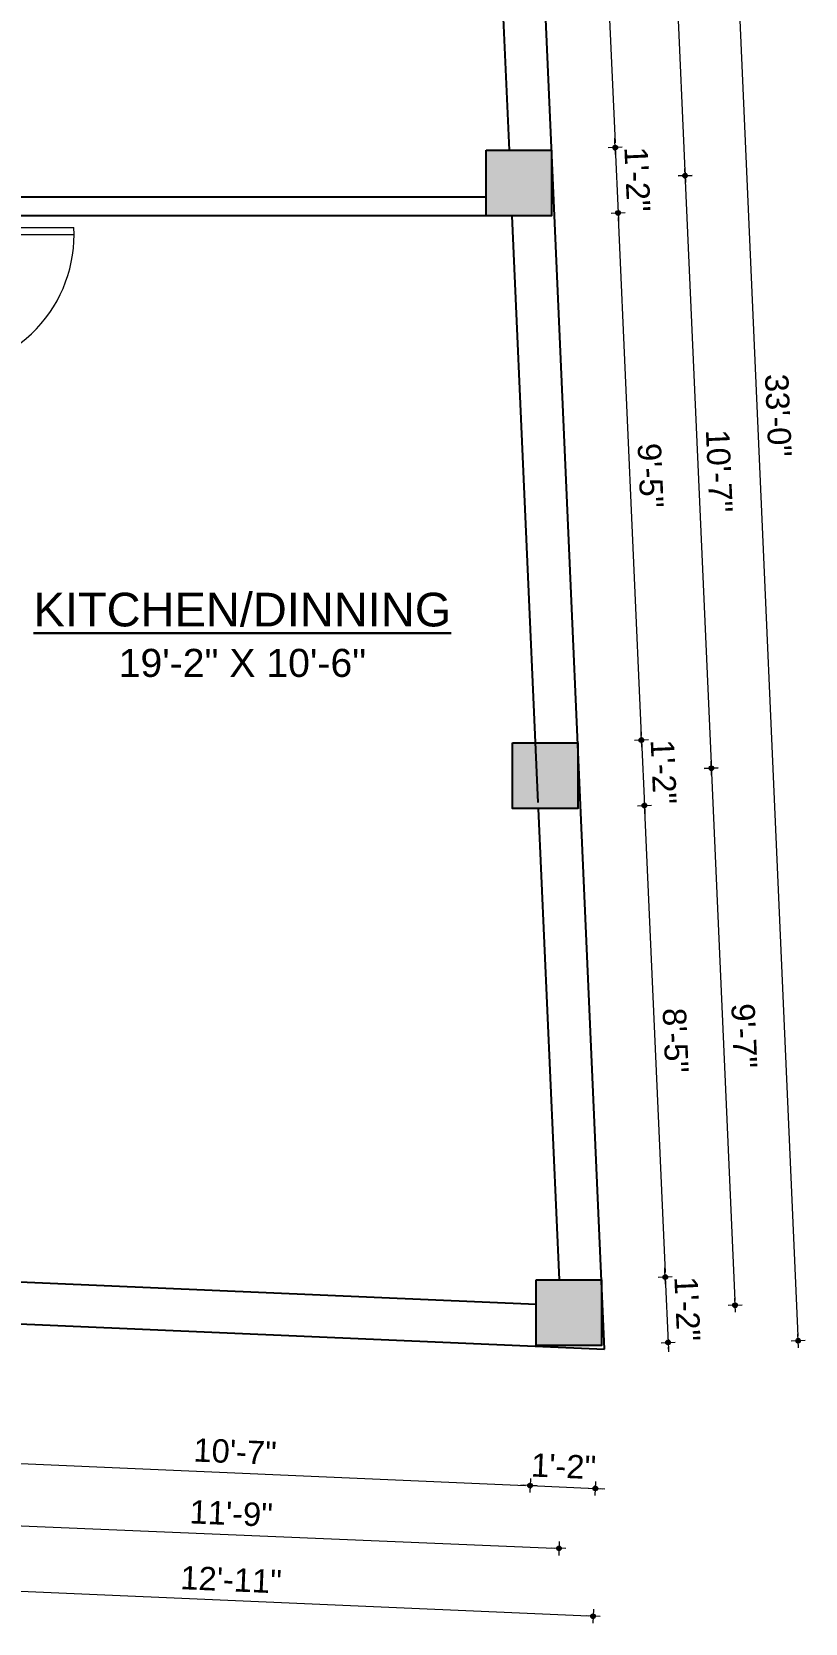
# Model space of a CAD drawing. Header units: inches. Extents: x -4763 to -1586, y -14268 to -12020.
# Drawn here: x -4357.1 to -4191.6, y -12716.5 to -12376.1 of the extents above; entities that cross this region are included whole.
import ezdxf

# ---------------------------------------------------------------- set-up
doc = ezdxf.new("R2010")
doc.units = ezdxf.units.IN
doc.header["$LTSCALE"] = 0.5
doc.header["$MEASUREMENT"] = 0
doc.header["$PDMODE"] = 66
for name, color, linetype, lineweight in [('door', 202, 'Continuous', 5), ('Ele', 7, 'Continuous', 30), ('hatch', 9, 'Continuous', 0), ('Toilet', 7, 'Continuous', 25), ('wall', 20, 'Continuous', 40)]:
    doc.layers.add(name, color=color, linetype=linetype, lineweight=lineweight)
doc.styles.get("Standard").update_dxf_attribs({"font": 'arial.ttf'})
doc.dimstyles.new('S8', dxfattribs={"dimtxt": 5, "dimasz": 1, "dimexe": 6, "dimexo": 18, "dimgap": 1.9375, "dimtad": 1, "dimdec": 0, "dimzin": 3, "dimdsep": 46, "dimlunit": 4, "dimtxsty": 'Standard', "dimblk": 'dot 2', "dimcen": 12, "dimse1": 1, "dimse2": 1, "dimclrd": 1, "dimclre": 1, "dimclrt": 256, "dimadec": 0, "dimazin": 0, "dimtfac": 0.75, "dimtdec": 0, "dimtix": 1, "dimtmove": 1, "dimatfit": 3, "dimldrblk": 'DOT', "dimfxl": 1, "dimtolj": 1, "dimtzin": 0, "dimlwd": 9, "dimlwe": 9, "dimarcsym": 0})

# ---------------------------------------------------------------- blocks, each defined once
blk = doc.blocks.new('A$C27B36B59')
at = {"layer": 'door'}
for p, q in [((0, 4), (0, 0)), ((2.5, 4), (0, 4)), ((2.5, 2.5), (2.5, 4)), ((0, 0), (3, 0)), ((3, 2.5), (2.5, 2.5)), ((3, 0), (3, 2.5))]:
    blk.add_line(p, q, dxfattribs=at)
for centre, radius, start, end in [((-1.4, -0.54), 4.75, 22.1411, 72.838), ((1.34, 2.09), 1.64, 45.138, 144.8948), ((2.21, 0.3), 2.49, 83.3149, 152.658), ((0.13, 0.37), 2.05, 349.4875, 93.6805), ((1.96, -0.47), 2.01, 58.7447, 166.495), ((-0.06, 0.32), 1.13, 343.542, 86.947), ((2.08, -0.4), 1.17, 38.2816, 160.1519)]:
    blk.add_arc(centre, radius, start, end, dxfattribs=at)
blk = doc.blocks.new('D2')
at = {"layer": 'door'}
for p, q in [((74473.95, 24047.59), (74473.95, 24018.09)), ((74473.95, 24047.59), (74475.45, 24047.59)), ((74475.45, 24047.59), (74475.45, 24018.13))]:
    blk.add_line(p, q, dxfattribs=at)
blk.add_arc((74473.95, 24047.59), 29.5, 180, 272.9146, dxfattribs=at)
at = {"layer": 'door', "xscale": -1, "rotation": 180}
blk.add_blockref('A$C27B36B59', (74441.95, 24050.09), dxfattribs=at)
at = {"layer": 'door', "rotation": 180}
blk.add_blockref('A$C27B36B59', (74477.95, 24050.09), dxfattribs=at)
blk = doc.blocks.new('dot1')
at = {"layer": 'hatch'}
h = blk.add_hatch(color=256, dxfattribs=at)
edge = h.paths.add_edge_path()
edge.add_arc((0, 0), 1, 0, 360)
for p, q in [((3, 0), (-3, 0)), ((0, 3), (0, -3))]:
    blk.add_line(p, q, dxfattribs=at)
blk.add_circle((0, 0), 1, dxfattribs=at)
blk = doc.blocks.new('dot 2')
at = {"layer": 'hatch', "xscale": 0.5, "yscale": 0.5, "zscale": 0.5}
blk.add_blockref('dot1', (0, 0), dxfattribs=at)
blk = doc.blocks.new('*D1556')
at = {"layer": 'Defpoints', "color": 0, "transparency": 16777216}
for p in [(-4375.8, -12651.78), (-4249.15, -12657.08), (-4250.46, -12687.05)]:
    blk.add_point(p, dxfattribs=at)
at = {"layer": 'Toilet', "color": 1, "lineweight": 9, "transparency": 16777216}
blk.add_line((-4376.09, -12681.6), (-4251.45, -12687.01), dxfattribs=at)
for p, rotation in [((-4377.09, -12681.56), 177.5160448331317), ((-4250.46, -12687.05), 357.5160448331317)]:
    blk.add_blockref('dot 2', p, dxfattribs=dict(at, rotation=rotation))
at = {"layer": 'Toilet', "transparency": 16777216, "insert": (-4313.58, -12679.82), "char_height": 5, "attachment_point": 5, "rotation": 357.516}
blk.add_mtext('\\A1;10\'-7"', dxfattribs=at)
blk = doc.blocks.new('_Dot')
at = {"color": 0, "linetype": 'ByBlock', "lineweight": -2}
blk.add_line((-0.5, 0), (-1, 0), dxfattribs=at)
at = {"color": 0, "linetype": 'ByBlock', "const_width": 0.5}
blk.add_lwpolyline([(-0.25, 0, 1), (0.25, 0, 1)], format="xyb", close=True, dxfattribs=at)
blk = doc.blocks.new('*D1574')
at = {"layer": 'Defpoints', "color": 0, "transparency": 16777216}
for p in [(-4249.15, -12657.08), (-4235.15, -12657.08), (-4236.48, -12687.66)]:
    blk.add_point(p, dxfattribs=at)
at = {"layer": 'Toilet', "color": 1, "lineweight": 9, "transparency": 16777216}
for p, q in [((-4251.45, -12687.01), (-4252.45, -12686.96)), ((-4250.46, -12687.05), (-4236.48, -12687.66)), ((-4235.48, -12687.7), (-4234.48, -12687.74))]:
    blk.add_line(p, q, dxfattribs=at)
for p, rotation in [((-4250.46, -12687.05), 357.5160448331317), ((-4236.48, -12687.66), 177.5160448331317)]:
    blk.add_blockref('dot 2', p, dxfattribs=dict(at, rotation=rotation))
at = {"layer": 'Toilet', "transparency": 16777216, "insert": (-4243.28, -12682.91), "char_height": 5, "attachment_point": 5, "rotation": 357.516}
blk.add_mtext('\\A1;1\'-2"', dxfattribs=at)
blk = doc.blocks.new('*D1575')
at = {"layer": 'Defpoints', "color": 0, "transparency": 16777216}
for p in [(-4382.8, -12644.17), (-4242.15, -12650.08), (-4244.27, -12700.48)]:
    blk.add_point(p, dxfattribs=at)
at = {"layer": 'Toilet', "color": 1, "lineweight": 9, "transparency": 16777216}
blk.add_line((-4383.91, -12694.62), (-4245.27, -12700.44), dxfattribs=at)
for p, rotation in [((-4384.91, -12694.58), 177.5958237491187), ((-4244.27, -12700.48), 357.5958237491187)]:
    blk.add_blockref('dot 2', p, dxfattribs=dict(at, rotation=rotation))
at = {"layer": 'Toilet', "transparency": 16777216, "insert": (-4314.4, -12693.04), "char_height": 5, "attachment_point": 5, "rotation": 357.5958}
blk.add_mtext('\\A1;11\'-9"', dxfattribs=at)
blk = doc.blocks.new('*D1448')
at = {"layer": 'Defpoints', "color": 0, "transparency": 16777216}
for p in [(-4389.8, -12651.17), (-4234.5, -12657.91), (-4236.97, -12714.99)]:
    blk.add_point(p, dxfattribs=at)
at = {"layer": 'Toilet', "color": 1, "lineweight": 9, "transparency": 16777216}
blk.add_line((-4391.27, -12708.29), (-4237.97, -12714.94), dxfattribs=at)
for p, rotation in [((-4392.27, -12708.25), 177.5160448331279), ((-4236.97, -12714.99), 357.5160448331279)]:
    blk.add_blockref('dot 2', p, dxfattribs=dict(at, rotation=rotation))
at = {"layer": 'Toilet', "transparency": 16777216, "insert": (-4314.43, -12707.17), "char_height": 5, "attachment_point": 5, "rotation": 357.516}
blk.add_mtext('\\A1;12\'-11"', dxfattribs=at)
blk = doc.blocks.new('*D1399')
at = {"layer": 'Defpoints', "color": 0, "transparency": 16777216}
for p in [(-4245.86, -12401.47), (-4245.24, -12415.47), (-4231.61, -12414.87)]:
    blk.add_point(p, dxfattribs=at)
at = {"layer": 'Toilet', "color": 1, "lineweight": 9, "transparency": 16777216}
for p, q in [((-4232.27, -12399.87), (-4232.32, -12398.87)), ((-4232.23, -12400.87), (-4231.61, -12414.87)), ((-4231.57, -12415.86), (-4231.52, -12416.86))]:
    blk.add_line(p, q, dxfattribs=at)
for p, rotation in [((-4232.23, -12400.87), 272.5363597221281), ((-4231.61, -12414.87), 92.53635972212807)]:
    blk.add_blockref('dot 2', p, dxfattribs=dict(at, rotation=rotation))
at = {"layer": 'Toilet', "transparency": 16777216, "insert": (-4227.48, -12407.67), "char_height": 5, "attachment_point": 5, "rotation": 272.5364}
blk.add_mtext('\\A1;1\'-2"', dxfattribs=at)
blk = doc.blocks.new('*D1565')
at = {"layer": 'Defpoints', "color": 0, "transparency": 16777216}
for p in [(-4240.24, -12528.21), (-4226, -12541.61), (-4239.62, -12542.21)]:
    blk.add_point(p, dxfattribs=at)
at = {"layer": 'Toilet', "color": 1, "lineweight": 9, "transparency": 16777216}
for p, q in [((-4226.66, -12526.61), (-4226.7, -12525.61)), ((-4226.62, -12527.61), (-4226, -12541.61)), ((-4225.95, -12542.61), (-4225.91, -12543.61))]:
    blk.add_line(p, q, dxfattribs=at)
for p, rotation in [((-4226.62, -12527.61), 272.5363597221281), ((-4226, -12541.61), 92.53635972212807)]:
    blk.add_blockref('dot 2', p, dxfattribs=dict(at, rotation=rotation))
at = {"layer": 'Toilet', "transparency": 16777216, "insert": (-4221.86, -12534.41), "char_height": 5, "attachment_point": 5, "rotation": 272.5364}
blk.add_mtext('\\A1;1\'-2"', dxfattribs=at)
blk = doc.blocks.new('*D1570')
at = {"layer": 'Defpoints', "color": 0, "transparency": 16777216}
for p in [(-4235.15, -12643.08), (-4235.15, -12657.08), (-4220.91, -12656.44)]:
    blk.add_point(p, dxfattribs=at)
at = {"layer": 'Toilet', "color": 1, "lineweight": 9, "transparency": 16777216}
for p, q in [((-4221.57, -12641.47), (-4221.62, -12640.47)), ((-4221.53, -12642.47), (-4220.91, -12656.44)), ((-4220.87, -12657.44), (-4220.82, -12658.44))]:
    blk.add_line(p, q, dxfattribs=at)
for p, rotation in [((-4221.53, -12642.47), 272.5363597221281), ((-4220.91, -12656.44), 92.53635972212807)]:
    blk.add_blockref('dot 2', p, dxfattribs=dict(at, rotation=rotation))
at = {"layer": 'Toilet', "transparency": 16777216, "insert": (-4216.78, -12649.26), "char_height": 5, "attachment_point": 5, "rotation": 272.5364}
blk.add_mtext('\\A1;1\'-2"', dxfattribs=at)
blk = doc.blocks.new('*D1571')
at = {"layer": 'Defpoints', "color": 0, "transparency": 16777216}
for p in [(-4259.01, -12269.47), (-4252.86, -12408.47), (-4217.28, -12406.89)]:
    blk.add_point(p, dxfattribs=at)
at = {"layer": 'Toilet', "color": 1, "lineweight": 9, "transparency": 16777216}
blk.add_line((-4223.4, -12268.89), (-4217.33, -12405.89), dxfattribs=at)
for p, rotation in [((-4223.44, -12267.89), 92.53635972209058), ((-4217.28, -12406.89), 272.5363597220905)]:
    blk.add_blockref('dot 2', p, dxfattribs=dict(at, rotation=rotation))
at = {"layer": 'Toilet', "transparency": 16777216, "insert": (-4215.92, -12337.2), "char_height": 5, "attachment_point": 5, "rotation": 272.5364}
blk.add_mtext('\\A1;11\'-7"', dxfattribs=at)
blk = doc.blocks.new('*D1572')
at = {"layer": 'Defpoints', "color": 0, "transparency": 16777216}
for p in [(-4252.86, -12408.47), (-4247.24, -12535.21), (-4211.67, -12533.64)]:
    blk.add_point(p, dxfattribs=at)
at = {"layer": 'Toilet', "color": 1, "lineweight": 9, "transparency": 16777216}
blk.add_line((-4217.24, -12407.89), (-4211.71, -12532.64), dxfattribs=at)
for p, rotation in [((-4217.28, -12406.89), 92.53635972212811), ((-4211.67, -12533.64), 272.5363597221281)]:
    blk.add_blockref('dot 2', p, dxfattribs=dict(at, rotation=rotation))
at = {"layer": 'Toilet', "transparency": 16777216, "insert": (-4209.99, -12470.07), "char_height": 5, "attachment_point": 5, "rotation": 272.5364}
blk.add_mtext('\\A1;10\'-7"', dxfattribs=at)
blk = doc.blocks.new('*D1573')
at = {"layer": 'Defpoints', "color": 0, "transparency": 16777216}
for p in [(-4247.24, -12535.21), (-4242.15, -12650.08), (-4206.58, -12648.5)]:
    blk.add_point(p, dxfattribs=at)
at = {"layer": 'Toilet', "color": 1, "lineweight": 9, "transparency": 16777216}
blk.add_line((-4211.62, -12534.64), (-4206.62, -12647.5), dxfattribs=at)
for p, rotation in [((-4211.67, -12533.64), 92.53635972212811), ((-4206.58, -12648.5), 272.5363597221281)]:
    blk.add_blockref('dot 2', p, dxfattribs=dict(at, rotation=rotation))
at = {"layer": 'Toilet', "transparency": 16777216, "insert": (-4204.64, -12590.87), "char_height": 5, "attachment_point": 5, "rotation": 272.5364}
blk.add_mtext('\\A1;9\'-7"', dxfattribs=at)
blk = doc.blocks.new('*D1400')
at = {"layer": 'Defpoints', "color": 0, "transparency": 16777216}
for p in [(-4252.01, -12262.47), (-4193.09, -12656.07), (-4234.5, -12657.91)]:
    blk.add_point(p, dxfattribs=at)
at = {"layer": 'Toilet', "color": 1, "lineweight": 9, "transparency": 16777216}
blk.add_line((-4210.56, -12261.63), (-4193.13, -12655.07), dxfattribs=at)
for p, rotation in [((-4210.6, -12260.63), 92.53635972209025), ((-4193.09, -12656.07), 272.5363597220903)]:
    blk.add_blockref('dot 2', p, dxfattribs=dict(at, rotation=rotation))
at = {"layer": 'Toilet', "transparency": 16777216, "insert": (-4197.36, -12458.16), "char_height": 5, "attachment_point": 5, "rotation": 272.5364}
blk.add_mtext('\\A1;33\'-0"', dxfattribs=at)

msp = doc.modelspace()

# ---------------------------------------------------------------- hatches: boundary and pattern name
at = {"layer": 'Toilet'}
for points in [[(-4245.86, -12401.47), (-4259.86, -12401.47), (-4259.86, -12415.47), (-4245.86, -12415.47)], [(-4240.24, -12528.21), (-4254.24, -12528.21), (-4254.24, -12542.21), (-4240.24, -12542.21)], [(-4235.15, -12643.08), (-4249.15, -12643.08), (-4249.15, -12657.08), (-4235.15, -12657.08)]]:
    msp.add_hatch(color=1, dxfattribs=at).paths.add_polyline_path(points)

# ---------------------------------------------------------------- linework, layer by layer
for p, q in [((-4234.5, -12657.91), (-4252.01, -12262.47)), ((-4254.87, -12401.47), (-4260.4, -12276.47)), ((-4259.86, -12411.47), (-4375.8, -12411.47)), ((-4254.25, -12415.47), (-4385.8, -12415.47)), ((-4248.69, -12540.98), (-4254.25, -12415.47)), ((-4244.16, -12643.08), (-4248.63, -12542.21)), ((-4375.8, -12642.77), (-4249.15, -12648.26)), ((-4389.8, -12651.17), (-4234.5, -12657.91))]:
    msp.add_line(p, q, dxfattribs=at)
for points in [[(-4259.86, -12401.47), (-4245.86, -12401.47), (-4245.86, -12415.47), (-4259.86, -12415.47)], [(-4254.24, -12528.21), (-4240.24, -12528.21), (-4240.24, -12542.21), (-4254.24, -12542.21)], [(-4249.15, -12643.08), (-4235.15, -12643.08), (-4235.15, -12657.08), (-4249.15, -12657.08)]]:
    msp.add_lwpolyline(points, close=True, dxfattribs=at)

# ---------------------------------------------------------------- block references
at = {"layer": 'wall', "color": 2, "linetype": 'ByBlock', "xscale": 0.99375899512101, "yscale": 0.99375899512101, "zscale": 0.99375899512101, "rotation": 90}
msp.add_blockref('D2', (19520.19, -86428.6), dxfattribs=at)

# ---------------------------------------------------------------- texts
at = {"layer": 'Ele', "color": 0, "ltscale": 2, "insert": (-4312, -12496.1), "char_height": 7.2, "attachment_point": 2}
msp.add_mtext('{\\fArial TUR|b0|i0|c162|p34;\\LKITCHEN/DINNING\\P\\H0.8333x;\\l19\'-\\fArial TUR|b0|i0|c0|p34;2\\fArial TUR|b0|i0|c162|p34;" X 1\\fArial TUR|b0|i0|c0|p34;0\\fArial TUR|b0|i0|c162|p34;\'-\\fArial TUR|b0|i0|c0|p34;6\\fArial TUR|b0|i0|c162|p34;"}', dxfattribs=at)

# ---------------------------------------------------------------- dimensions: what is measured, and where the dimension line sits
at = {"layer": 'Toilet'}
for p1, p2, distance, picture, middle in [((-4252.01, -12262.47), (-4234.5, -12657.91), 41.45, '*D1400', (-4197.36, -12458.16)), ((-4259.01, -12269.47), (-4252.86, -12408.47), 35.61, '*D1571', (-4215.92, -12337.2)), ((-4382.8, -12644.17), (-4242.15, -12650.08), -50.45, '*D1575', (-4314.4, -12693.04)), ((-4389.8, -12651.17), (-4234.5, -12657.91), -57.13, '*D1448', (-4314.43, -12707.17))]:
    dim = msp.add_aligned_dim(p1=p1, p2=p2, distance=distance, dimstyle='S8', override={"dimfxl": 2, "dimfxlon": 1, "dimarcsym": 1}, dxfattribs=at)
    dim.commit()
    dim.dimension.update_dxf_attribs({"geometry": picture, "text_midpoint": middle})
for base, p1, p2 in [((-4232.23, -12400.87), (-4252.01, -12276.47), (-4245.86, -12401.47)), ((-4226.62, -12527.61), (-4245.24, -12415.47), (-4240.24, -12528.21)), ((-4221.53, -12642.47), (-4239.62, -12542.21), (-4235.15, -12643.08))]:
    msp.add_linear_dim(base=base, p1=p1, p2=p2, angle=272.5364, dimstyle='S8', override={"dimfxl": 2, "dimfxlon": 1, "dimarcsym": 1}, dxfattribs=at).render()
for base, p1, p2, angle, picture, middle in [((-4231.61, -12414.87), (-4245.86, -12401.47), (-4245.24, -12415.47), 272.5364, '*D1399', (-4227.48, -12407.67)), ((-4211.67, -12533.64), (-4252.86, -12408.47), (-4247.24, -12535.21), 92.5364, '*D1572', (-4209.99, -12470.07)), ((-4226, -12541.61), (-4240.24, -12528.21), (-4239.62, -12542.21), 272.5364, '*D1565', (-4221.86, -12534.41)), ((-4206.58, -12648.5), (-4247.24, -12535.21), (-4242.15, -12650.08), 92.5364, '*D1573', (-4204.64, -12590.87)), ((-4220.91, -12656.44), (-4235.15, -12643.08), (-4235.15, -12657.08), 272.5364, '*D1570', (-4216.78, -12649.26)), ((-4250.46, -12687.05), (-4375.8, -12651.78), (-4249.15, -12657.08), 177.516, '*D1556', (-4313.58, -12679.82)), ((-4236.48, -12687.66), (-4249.15, -12657.08), (-4235.15, -12657.08), 177.516, '*D1574', (-4243.28, -12682.91))]:
    dim = msp.add_linear_dim(base=base, p1=p1, p2=p2, angle=angle, dimstyle='S8', override={"dimfxl": 2, "dimfxlon": 1, "dimarcsym": 1}, dxfattribs=at)
    dim.commit()
    dim.dimension.update_dxf_attribs({"geometry": picture, "text_midpoint": middle})

doc.saveas('drawing.dxf')
